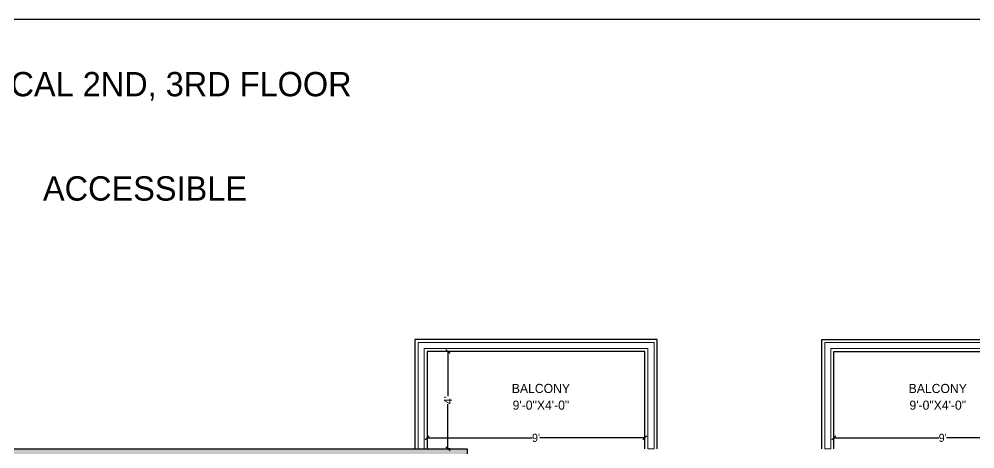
# Model space of a CAD drawing. Header units: inches. Extents: x 18646 to 39869, y 2287 to 7833.
# Drawn here: x 20475 to 20947.2, y 4548.9 to 4761 of the extents above; entities that cross this region are included whole.
import ezdxf

# ---------------------------------------------------------------- set-up
doc = ezdxf.new("R2010")
doc.units = ezdxf.units.IN
doc.header["$LTSCALE"] = 1.5
doc.header["$MEASUREMENT"] = 0
doc.header["$PDMODE"] = 3
doc.header["$PDSIZE"] = 4
for name, color, linetype in [('A-WALL', 4, 'Continuous'), ('I-FNSH-DIMS', 7, 'Continuous'), ('I-Furn Text', 7, 'Continuous'), ('WALL', 4, 'Continuous')]:
    doc.layers.add(name, color=color, linetype=linetype)
doc.styles.add('1 by 8 new', font='GOTHIC.TTF', dxfattribs={"height": 4.5})
doc.styles.add('3 by 16', font='GOTHIC.TTF', dxfattribs={"height": 4})
doc.dimstyles.new('3 by 16', dxfattribs={"dimtxt": 4, "dimasz": 2, "dimexe": 0.18, "dimexo": 0.0625, "dimgap": 0.09, "dimtad": 0, "dimtoh": 1, "dimdec": 0, "dimzin": 0, "dimdsep": 46, "dimlunit": 4, "dimtxsty": '3 by 16', "dimblk": 'OBLIQUE', "dimcen": 0.09, "dimclrd": 256, "dimclrt": 256, "dimadec": 0, "dimazin": 0, "dimtfac": 1, "dimtdec": 0, "dimtofl": 0, "dimtmove": 0, "dimatfit": 3, "dimldrblk": 'OBLIQUE', "dimfxl": 1, "dimfxlon": 1, "dimtolj": 1, "dimtzin": 0, "dimlwd": -1, "dimarcsym": 0})

# ---------------------------------------------------------------- blocks, each defined once
blk = doc.blocks.new('_Oblique')
at = {"color": 0, "linetype": 'ByBlock', "lineweight": -2}
blk.add_line((-0.5, -0.5), (0.5, 0.5), dxfattribs=at)
blk = doc.blocks.new('*D37')
at = {"layer": 'Defpoints', "color": 0, "lineweight": 5, "transparency": 16777216}
for p in [(20689.21, 4596.87), (20686.9, 4548.87), (20692.78, 4548.87)]:
    blk.add_point(p, dxfattribs=at)
at = {"layer": 'I-FNSH-DIMS', "color": 0, "lineweight": -2, "transparency": 16777216}
for p, q in [((20687.9, 4596.87), (20686.72, 4596.87)), ((20687.9, 4548.87), (20686.72, 4548.87))]:
    blk.add_line(p, q, dxfattribs=at)
at = {"layer": 'I-FNSH-DIMS', "transparency": 16777216}
for p, q in [((20686.9, 4596.87), (20686.9, 4574.81)), ((20686.9, 4548.87), (20686.9, 4570.93))]:
    blk.add_line(p, q, dxfattribs=at)
at = {"layer": 'I-FNSH-DIMS', "transparency": 16777216, "xscale": 2, "yscale": 2, "zscale": 2}
for p, rotation in [((20686.9, 4596.87), 90), ((20686.9, 4548.87), 270)]:
    blk.add_blockref('_Oblique', p, dxfattribs=dict(at, rotation=rotation))
at = {"layer": 'I-FNSH-DIMS', "lineweight": 5, "transparency": 16777216, "insert": (20686.9, 4572.87), "char_height": 4, "attachment_point": 5, "rotation": 90, "style": '3 by 16'}
blk.add_mtext("\\A1;4'", dxfattribs=at)
blk = doc.blocks.new('*D38')
at = {"layer": 'Defpoints', "color": 0, "lineweight": 5, "transparency": 16777216}
for p in [(20676.6, 4553.65), (20784.19, 4554.31), (20784.19, 4553.65)]:
    blk.add_point(p, dxfattribs=at)
at = {"layer": 'I-FNSH-DIMS', "color": 0, "lineweight": -2, "transparency": 16777216}
for p, q in [((20676.6, 4553.71), (20676.6, 4554.49)), ((20784.19, 4553.71), (20784.19, 4554.49))]:
    blk.add_line(p, q, dxfattribs=at)
at = {"layer": 'I-FNSH-DIMS', "transparency": 16777216}
for p, q in [((20676.6, 4554.31), (20728.52, 4554.31)), ((20784.19, 4554.31), (20732.27, 4554.31))]:
    blk.add_line(p, q, dxfattribs=at)
at = {"layer": 'I-FNSH-DIMS', "transparency": 16777216, "xscale": 2, "yscale": 2, "zscale": 2, "rotation": 180}
blk.add_blockref('_Oblique', (20676.6, 4554.31), dxfattribs=at)
at = {"layer": 'I-FNSH-DIMS', "transparency": 16777216, "xscale": 2, "yscale": 2, "zscale": 2}
blk.add_blockref('_Oblique', (20784.19, 4554.31), dxfattribs=at)
at = {"layer": 'I-FNSH-DIMS', "lineweight": 5, "transparency": 16777216, "insert": (20730.39, 4554.31), "char_height": 4, "attachment_point": 5, "style": '3 by 16'}
blk.add_mtext("\\A1;9'", dxfattribs=at)
blk = doc.blocks.new('*D40')
at = {"layer": 'Defpoints', "color": 0, "lineweight": 5, "transparency": 16777216}
for p in [(20877.52, 4554.31), (20877.52, 4553.65), (20985.1, 4553.65)]:
    blk.add_point(p, dxfattribs=at)
at = {"layer": 'I-FNSH-DIMS', "color": 0, "lineweight": -2, "transparency": 16777216}
for p, q in [((20877.52, 4553.71), (20877.52, 4554.49)), ((20985.1, 4553.71), (20985.1, 4554.49))]:
    blk.add_line(p, q, dxfattribs=at)
at = {"layer": 'I-FNSH-DIMS', "transparency": 16777216}
for p, q in [((20877.52, 4554.31), (20929.43, 4554.31)), ((20985.1, 4554.31), (20933.18, 4554.31))]:
    blk.add_line(p, q, dxfattribs=at)
at = {"layer": 'I-FNSH-DIMS', "transparency": 16777216, "xscale": 2, "yscale": 2, "zscale": 2, "rotation": 180}
blk.add_blockref('_Oblique', (20877.52, 4554.31), dxfattribs=at)
at = {"layer": 'I-FNSH-DIMS', "transparency": 16777216, "xscale": 2, "yscale": 2, "zscale": 2}
blk.add_blockref('_Oblique', (20985.1, 4554.31), dxfattribs=at)
at = {"layer": 'I-FNSH-DIMS', "lineweight": 5, "transparency": 16777216, "insert": (20931.31, 4554.31), "char_height": 4, "attachment_point": 5, "style": '3 by 16'}
blk.add_mtext("\\A1;9'", dxfattribs=at)

msp = doc.modelspace()

# ---------------------------------------------------------------- hatches: boundary and pattern name
at = {"layer": 'A-WALL', "lineweight": 5, "transparency": 33554636}
h = msp.add_hatch(color=8, dxfattribs=at)
h.dxf.hatch_style = 1
h.paths.add_polyline_path([(20467.35, 4506.26), (20467.35, 4548.87), (20696.34, 4548.87), (20696.34, 4541.87), (20474.35, 4541.87), (20474.35, 4506.26)])

# ---------------------------------------------------------------- linework, layer by layer
for points in [[(20672.1, 4548.87), (20672.1, 4601.37), (20788.69, 4601.37), (20788.69, 4548.87), (20785.69, 4548.87), (20785.69, 4598.37), (20675.1, 4598.37), (20675.1, 4548.87)], [(20989.6, 4548.87), (20989.6, 4601.37), (20873.02, 4601.37), (20873.02, 4548.87), (20876.02, 4548.87), (20876.02, 4598.37), (20986.6, 4598.37), (20986.6, 4548.87)]]:
    msp.add_lwpolyline(points, close=True, dxfattribs=at)
at = {"layer": 'Defpoints', "color": 1, "transparency": 33554636, "elevation": 0.03}
msp.add_lwpolyline([(20238.89, 4761), (21426.39, 4761), (21426.39, 3099.5), (20238.89, 3099.5)], close=True, dxfattribs=at)
at = {"layer": 'WALL', "ltscale": 0.1, "transparency": 33554636}
for points in [[(20790.19, 4548.87), (20790.19, 4602.87), (20670.6, 4602.87), (20670.6, 4548.87)], [(20871.52, 4548.87), (20871.52, 4602.87), (20991.1, 4602.87), (20991.1, 4548.87)], [(20784.19, 4548.87), (20784.19, 4596.87), (20676.6, 4596.87), (20676.6, 4548.87)], [(20877.52, 4548.87), (20877.52, 4596.87), (20985.1, 4596.87), (20985.1, 4548.87)], [(20467.35, 4506.26), (20467.35, 4548.87), (20696.34, 4548.87), (20696.34, 4541.87), (20474.35, 4541.87), (20474.35, 4506.26), (20467.35, 4506.26)]]:
    msp.add_lwpolyline(points, dxfattribs=at)

# ---------------------------------------------------------------- texts
at = {"layer": 'I-Furn Text', "lineweight": 5, "transparency": 33554636, "attachment_point": 2, "style": '1 by 8 new'}
for s, insert, char_height, width in [('TYPICAL 2ND, 3RD FLOOR', (20537.18, 4734.91), 12, 193.026), ('ACCESSIBLE ', (20537.18, 4683.42), 12, 193.026), ('BALCONY', (20732.82, 4580.94), 4.5, 50.4719), ('BALCONY', (20928.88, 4580.94), 4.5, 50.4719), ('9\'-0"X4\'-0"', (20732.82, 4572.7), 4.5, 50.4719), ('9\'-0"X4\'-0"', (20928.88, 4572.7), 4.5, 50.4719)]:
    msp.add_mtext(s, dxfattribs=dict(at, insert=insert, char_height=char_height, width=width))

# ---------------------------------------------------------------- dimensions: what is measured, and where the dimension line sits
at = {"layer": 'I-FNSH-DIMS', "lineweight": 5, "transparency": 33554636}
for base, p1, p2, angle, picture, middle in [((20686.9, 4548.87), (20689.21, 4596.87), (20692.78, 4548.87), 270, '*D37', (20686.9, 4572.87)), ((20784.19, 4554.31), (20676.6, 4553.65), (20784.19, 4553.65), 180, '*D38', (20730.39, 4554.31)), ((20877.52, 4554.31), (20985.1, 4553.65), (20877.52, 4553.65), 0, '*D40', (20931.31, 4554.31))]:
    dim = msp.add_linear_dim(base=base, p1=p1, p2=p2, angle=angle, dimstyle='3 by 16', dxfattribs=at)
    dim.commit()
    dim.dimension.update_dxf_attribs({"geometry": picture, "text_midpoint": middle})

doc.saveas('drawing.dxf')
